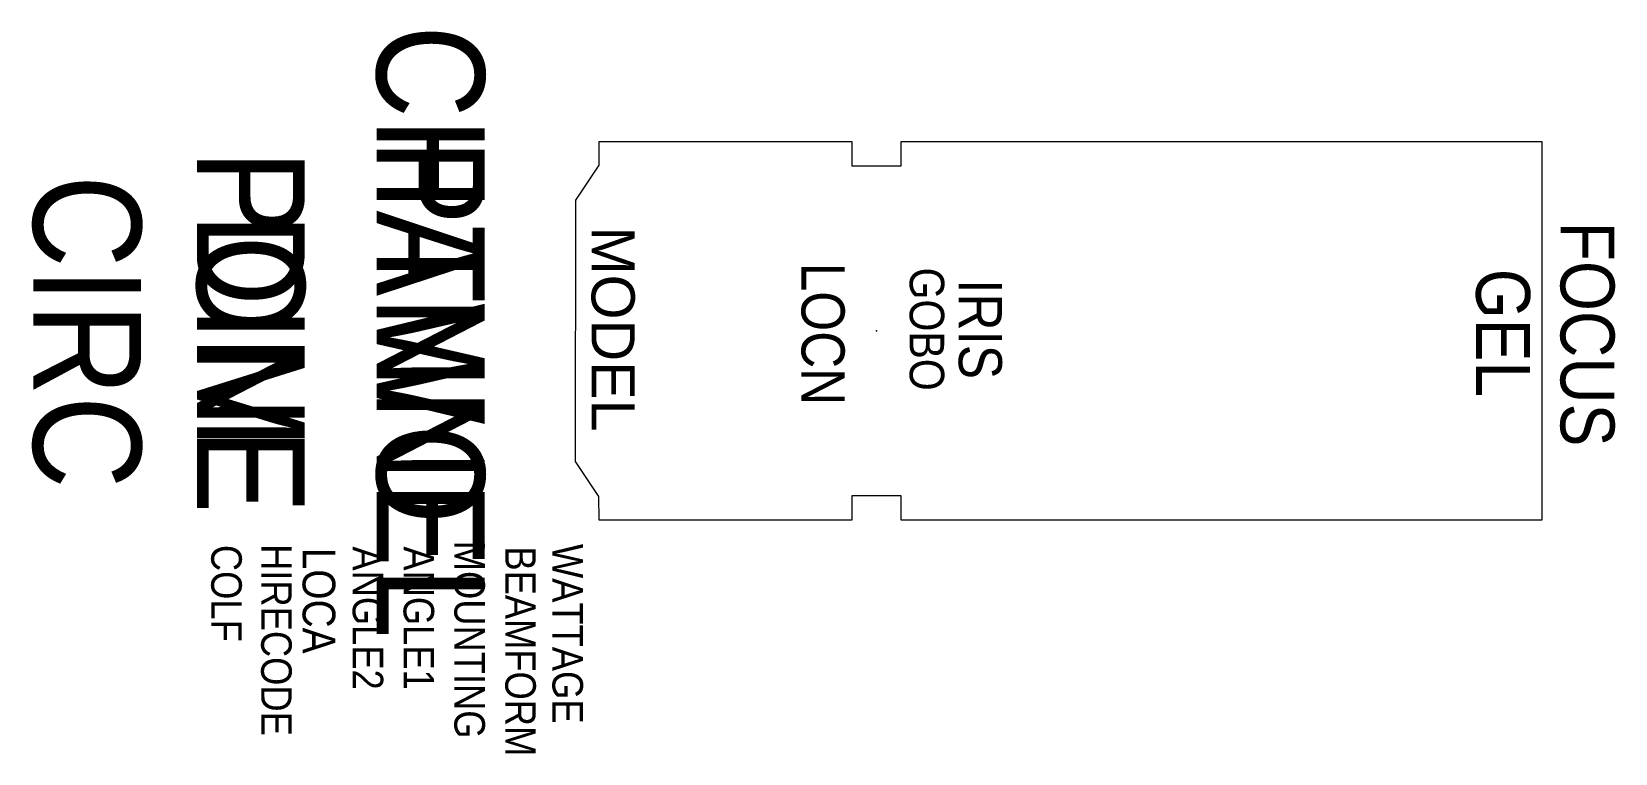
# Model space of a CAD drawing. Extents: x -2855 to -1387, y 282 to 952.
import ezdxf
from ezdxf.enums import TextEntityAlignment as Align

# ---------------------------------------------------------------- set-up
doc = ezdxf.new("R2010")
doc.units = 0
doc.header["$MEASUREMENT"] = 0
for name, color, linetype in [('CHANNEL', 3, 'CONTINUOUS'), ('CIRC', 6, 'CONTINUOUS'), ('DIMMER', 4, 'CONTINUOUS'), ('FOCUS', 30, 'CONTINUOUS'), ('GEL', 1, 'CONTINUOUS'), ('LANTERNS', 4, 'CONTINUOUS'), ('LOCATION', 7, 'CONTINUOUS'), ('MODEL', 6, 'CONTINUOUS'), ('PATCH', 5, 'CONTINUOUS'), ('PATCH2', 5, 'CONTINUOUS')]:
    doc.layers.add(name, color=color, linetype=linetype)

msp = doc.modelspace()

# ---------------------------------------------------------------- linework, layer by layer
at = {"layer": 'LANTERNS', "color": 0}
msp.add_lwpolyline([(-1454.9, 849.5), (-2049.4, 849.5), (-2049.4, 826.9), (-2094.5, 826.9), (-2094.5, 849.5), (-2329.4, 849.5), (-2329.4, 827.8), (-2351, 795.4), (-2351.4, 552.9), (-2329.8, 520.4), (-2329.4, 498.8), (-2094.5, 498.8), (-2094.5, 521.4), (-2049.4, 521.4), (-2049.4, 498.8), (-1454.9, 498.8)], close=True, dxfattribs=at)
msp.add_point((-2072, 674.1), dxfattribs=at)

# ---------------------------------------------------------------- texts
at = {"layer": 'CHANNEL', "width": 0.89}
msp.add_attdef('CHANNEL', text='', height=100, rotation=270, dxfattribs=at).set_placement((-2535.3, 673.3), align=Align.CENTER)
at = {"layer": 'CIRC', "width": 0.89}
msp.add_attdef('CIRC', text='', height=100, rotation=270, dxfattribs=at).set_placement((-2853.7, 673.3), align=Align.CENTER)
at = {"layer": 'DIMMER', "width": 0.89}
msp.add_attdef('DIM', text='', height=100, rotation=270, dxfattribs=at).set_placement((-2702, 674.1), align=Align.CENTER)
at = {"layer": 'FOCUS', "width": 0.89}
msp.add_attdef('FOCUS', text='', height=50, rotation=270, dxfattribs=at).set_placement((-1437.8, 671.1), align=Align.CENTER)
at = {"layer": 'GEL', "width": 0.89}
for tag, height, p in [('GOBO', 32, (-2041.2, 675.7)), ('GEL', 50, (-1516.1, 672.1))]:
    msp.add_attdef(tag, text='', height=height, rotation=270, dxfattribs=at).set_placement(p, align=Align.CENTER)
at = {"layer": 'LANTERNS', "color": 0, "width": 0.89}
msp.add_attdef('IRIS', text='', height=40, rotation=270, dxfattribs=at).set_placement((-1975.7, 675.7), align=Align.MIDDLE)
at = {"layer": 'LANTERNS', "color": 0, "width": 0.89, "flags": 1}
for tag, p, s, height in [('COLF', (-2688.7, 475.6), 'N', 28.3), ('HIRECODE', (-2642.4, 476.3), '', 28.3), ('LOCA', (-2604, 473), '', 30.3), ('ANGLE2', (-2557.6, 474.2), '180', 28.3), ('ANGLE1', (-2510.4, 474.2), '0', 28.3), ('MOUNTING', (-2463.3, 479.4), 'STANDARD HOOK CLAMP', 28.305), ('BEAMFORM', (-2416.1, 474.2), 'C', 28.3), ('WATTAGE', (-2372.4, 476.5), '2000', 28.3)]:
    msp.add_attdef(tag, p, s, height=height, rotation=270, dxfattribs=at)
at = {"layer": 'LOCATION', "width": 0.89}
msp.add_attdef('LOCN', text='', height=40, rotation=270, dxfattribs=at).set_placement((-2141.5, 671.2), align=Align.CENTER)
at = {"layer": 'MODEL'}
msp.add_attdef('MODEL', text='2K LONG', height=40, rotation=270, dxfattribs=at).set_placement((-2336.1, 675.7), align=Align.CENTER)
at = {"layer": 'PATCH', "width": 0.89}
msp.add_attdef('PONE', text='', height=100, rotation=270, dxfattribs=at).set_placement((-2702, 673.3), align=Align.CENTER)
at = {"layer": 'PATCH2', "width": 0.89}
msp.add_attdef('PTWO', text='', height=100, rotation=270, dxfattribs=at).set_placement((-2535.3, 673.3), align=Align.CENTER)

doc.saveas('drawing.dxf')
